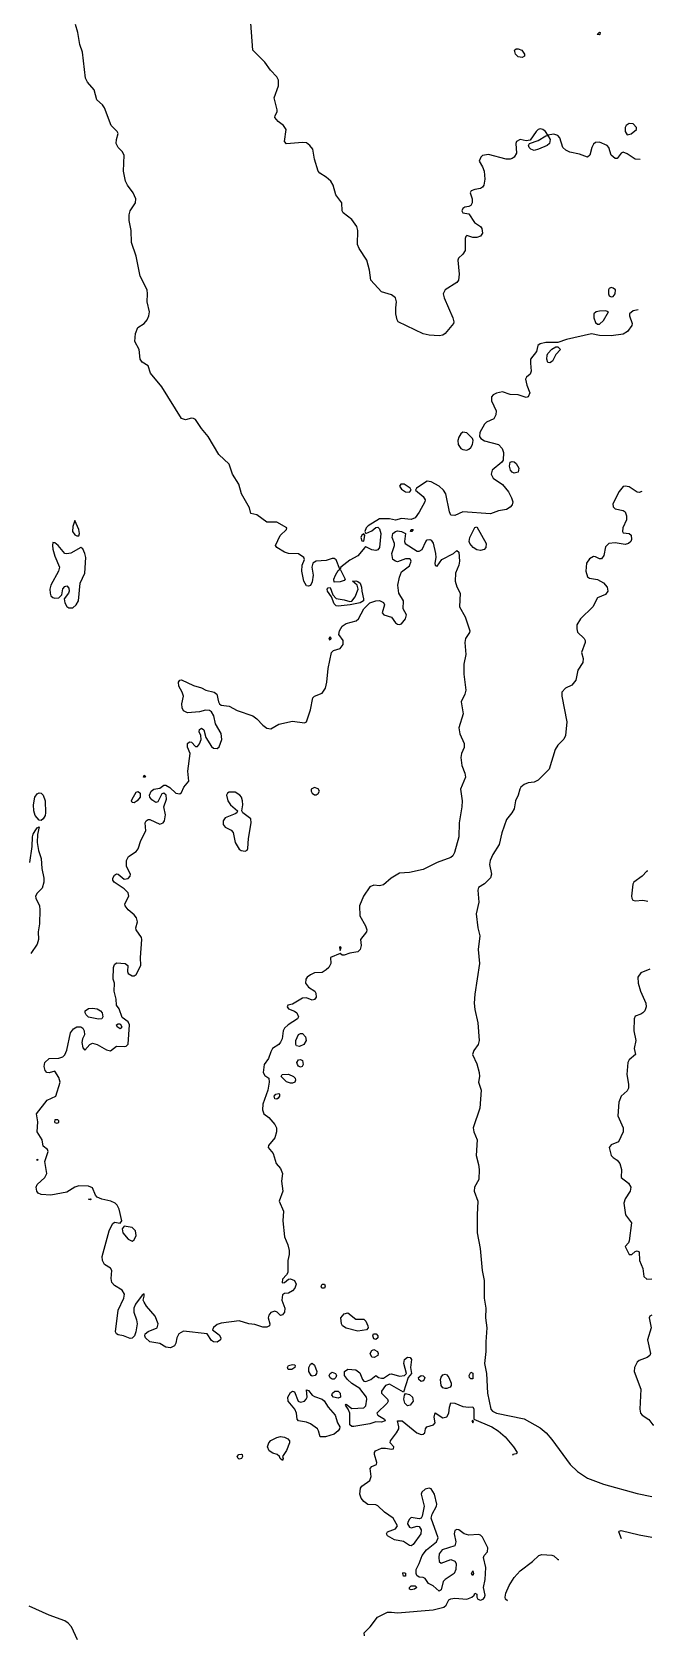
# Model space of a CAD drawing. Header units: inches. Extents: x 3308444 to 3309224, y 1376414 to 1377188.
# Drawn here: x 3309103.9 to 3309223.5, y 1376422.6 to 1376731.6 of the extents above; entities that cross this region are included whole.
import ezdxf

# ---------------------------------------------------------------- set-up
doc = ezdxf.new("R2010")
doc.units = ezdxf.units.IN
doc.header["$MEASUREMENT"] = 0

msp = doc.modelspace()

# ---------------------------------------------------------------- linework, layer by layer
for points, elevation in [([(3309220.84, 1376707.15), (3309219.89, 1376707.19), (3309218.36, 1376708.26), (3309217.6, 1376708.57), (3309217.22, 1376708.36), (3309216.46, 1376707.33), (3309216.08, 1376707.32), (3309215.29, 1376707.96), (3309214.82, 1376709.48), (3309214.52, 1376709.86), (3309213.03, 1376710.5), (3309212.27, 1376710.4), (3309211.89, 1376710.07), (3309211.58, 1376709.48), (3309211.2, 1376707.96), (3309210.75, 1376707.62), (3309209.23, 1376708.16), (3309207.32, 1376708.55), (3309206.56, 1376708.94), (3309206.03, 1376709.48), (3309205.42, 1376711.29), (3309205.04, 1376711.78), (3309204.28, 1376712), (3309203.13, 1376711.83), (3309202.67, 1376712.52), (3309202.13, 1376712.91), (3309201.61, 1376713.02), (3309201.23, 1376712.91), (3309200.85, 1376712.55), (3309199.71, 1376710.85), (3309198.95, 1376710.75), (3309197.8, 1376710.97), (3309197.11, 1376710.62), (3309196.97, 1376710.24), (3309197.06, 1376708.34), (3309196.62, 1376707.57), (3309196.28, 1376707.33), (3309195.9, 1376707.19), (3309195.07, 1376707.19), (3309191.71, 1376708.08), (3309190.57, 1376707.9), (3309190.22, 1376707.57), (3309189.88, 1376706.81), (3309190.57, 1376705.76), (3309190.85, 1376704.91), (3309190.99, 1376703.39), (3309190.83, 1376702.24), (3309190.57, 1376701.81), (3309190.19, 1376701.58), (3309189.05, 1376701.39), (3309188.34, 1376701.1), (3309188.18, 1376700.72), (3309188.54, 1376699.58), (3309188.58, 1376698.82), (3309188.28, 1376698.33), (3309187.9, 1376698.11), (3309187.14, 1376698.01), (3309186.76, 1376697.75), (3309186.58, 1376697.29), (3309186.76, 1376696.91), (3309187.9, 1376696.69), (3309188.98, 1376695.01), (3309190.14, 1376694.25), (3309190.44, 1376693.87), (3309190.57, 1376692.98), (3309190.19, 1376692.42), (3309189.43, 1376692.14), (3309188.67, 1376692.16), (3309187.52, 1376692.52), (3309187.35, 1376692.34), (3309187.21, 1376691.96), (3309187.23, 1376689.68), (3309186.78, 1376688.92), (3309185.91, 1376688.16), (3309185.78, 1376687.78), (3309186.06, 1376685.11), (3309185.95, 1376683.97), (3309185.62, 1376683.52), (3309183.36, 1376682.06), (3309182.98, 1376681.3), (3309183.18, 1376680.54), (3309184.87, 1376676.73), (3309185.01, 1376675.97), (3309184.94, 1376675.59), (3309183.34, 1376673.69), (3309182.95, 1376673.4), (3309182.19, 1376673.23), (3309180.29, 1376673.38), (3309179.15, 1376673.63), (3309174.36, 1376675.97), (3309174.11, 1376676.35), (3309173.88, 1376677.5), (3309173.85, 1376678.64), (3309174.01, 1376679.78), (3309173.82, 1376680.52), (3309173.05, 1376681.16), (3309171.15, 1376681.73), (3309169.05, 1376683.97), (3309168.83, 1376685.87), (3309168.31, 1376687.78), (3309166.83, 1376690.06), (3309166.49, 1376690.82), (3309166.59, 1376693.49), (3309166.41, 1376694.25), (3309165.44, 1376695.6), (3309163.75, 1376696.91), (3309163.55, 1376697.29), (3309163.52, 1376698.82), (3309162.32, 1376700.34), (3309161.8, 1376702.24), (3309161.38, 1376703.01), (3309160.51, 1376703.77), (3309159.25, 1376704.53), (3309158.93, 1376704.91), (3309158.26, 1376707.19), (3309157.93, 1376709.1), (3309157.33, 1376709.86), (3309156.68, 1376710.32), (3309155.92, 1376710.42), (3309152.87, 1376710.17), (3309152.49, 1376710.59), (3309152.77, 1376712.91), (3309152.25, 1376713.67), (3309151.25, 1376714.43), (3309150.62, 1376715.19), (3309150.67, 1376715.57), (3309151.09, 1376716.33), (3309151.08, 1376716.71), (3309150.48, 1376719), (3309151.34, 1376721.28), (3309151.31, 1376722.42), (3309150.97, 1376723.04), (3309149.75, 1376724.33), (3309148.69, 1376725.87), (3309146.37, 1376728.14), (3309146.02, 1376733.38)], 4483), ([(3309220.46, 1376678.26), (3309219.51, 1376678.07), (3309218.82, 1376677.5), (3309218.79, 1376677.11), (3309219.31, 1376675.59), (3309219.26, 1376675.21), (3309218.43, 1376674.07), (3309217.6, 1376673.59), (3309215.32, 1376673.23), (3309213.03, 1376673.31), (3309211.51, 1376673.63), (3309206.7, 1376672.55), (3309205.04, 1376671.96), (3309202.75, 1376671.98), (3309201.61, 1376671.74), (3309201.19, 1376671.4), (3309200.91, 1376670.26), (3309199.8, 1376668.74), (3309199.75, 1376667.98), (3309199.94, 1376666.45), (3309199.71, 1376665.89), (3309198.98, 1376665.31), (3309198.83, 1376664.93), (3309199.07, 1376663.79), (3309199.66, 1376662.26), (3309199.33, 1376661.53), (3309198.95, 1376661.42), (3309197.42, 1376661.9), (3309195.9, 1376661.99), (3309194.38, 1376662.47), (3309193.23, 1376662.23), (3309192.62, 1376661.88), (3309192.3, 1376661.5), (3309192.27, 1376660.74), (3309193.19, 1376658.84), (3309193.14, 1376658.08), (3309192.7, 1376657.31), (3309191.33, 1376656.62), (3309190.95, 1376656.24), (3309190.04, 1376654.65), (3309190, 1376653.89), (3309190.26, 1376653.51), (3309190.95, 1376653.06), (3309193.62, 1376652.36), (3309194.36, 1376651.6), (3309194.59, 1376650.84), (3309194.53, 1376649.32), (3309194.27, 1376648.94), (3309192.44, 1376647.42), (3309192.2, 1376646.65), (3309192.6, 1376645.89), (3309194.38, 1376644.69), (3309195.58, 1376643.23), (3309196.15, 1376642.08), (3309196.36, 1376641.32), (3309196.28, 1376640.79), (3309195.9, 1376640.28), (3309195.14, 1376639.86), (3309193.62, 1376639.6), (3309192.09, 1376639.06), (3309186.76, 1376639.43), (3309185.24, 1376638.72), (3309184.48, 1376638.75), (3309184.18, 1376639.42), (3309183.47, 1376642.85), (3309183.07, 1376643.61), (3309182.19, 1376644.32), (3309180.67, 1376645.18), (3309179.91, 1376645.28), (3309177.83, 1376643.99), (3309177.68, 1376643.61), (3309179.15, 1376642.39), (3309179.52, 1376641.7), (3309179.44, 1376641.32), (3309178.39, 1376639.34), (3309177.62, 1376638.23), (3309176.86, 1376637.91), (3309174.96, 1376638.13), (3309173.82, 1376637.81), (3309172.67, 1376638.05), (3309170.77, 1376638.07), (3309168.57, 1376636.75), (3309168.18, 1376636.37), (3309167.95, 1376635.61), (3309168.1, 1376635.23), (3309169.25, 1376635.79), (3309170.01, 1376636.4), (3309170.39, 1376636.48), (3309170.77, 1376636.15), (3309170.99, 1376635.23), (3309170.77, 1376632.55), (3309170.39, 1376632.08), (3309170.01, 1376631.96), (3309169.25, 1376632.1), (3309168.1, 1376632.67), (3309167.89, 1376632.57), (3309166.58, 1376630.98), (3309165.06, 1376630.14), (3309163.29, 1376628.76), (3309163.18, 1376628.38), (3309164.16, 1376626.47), (3309163.92, 1376626.23), (3309163.15, 1376625.96), (3309162.01, 1376625.9), (3309161.97, 1376626.47), (3309162.28, 1376627.23), (3309162.77, 1376628.11), (3309163.12, 1376628.38), (3309162.39, 1376630.19), (3309162.01, 1376630.46), (3309161.63, 1376630.43), (3309160.49, 1376630.07), (3309158.59, 1376629.94), (3309157.94, 1376629.52), (3309157.75, 1376628.76), (3309158, 1376627.23), (3309157.82, 1376625.98), (3309157.44, 1376625.27), (3309157.06, 1376625.12), (3309156.68, 1376625.21), (3309156.19, 1376626.09), (3309155.83, 1376628), (3309155.88, 1376629.14), (3309156.33, 1376630.28), (3309156.2, 1376630.66), (3309155.16, 1376631.31), (3309153.26, 1376631.38), (3309152.49, 1376631.64), (3309150.97, 1376632.57), (3309150.76, 1376632.95), (3309151.62, 1376634.85), (3309152.87, 1376635.99), (3309152.9, 1376636.37), (3309150.97, 1376637.44), (3309149.07, 1376637.44), (3309147.16, 1376638.85), (3309146.02, 1376639.11), (3309145.77, 1376640.18), (3309144.18, 1376642.85), (3309143.67, 1376644.75), (3309142.44, 1376646.65), (3309141.81, 1376648.56), (3309139.84, 1376650.46), (3309137.79, 1376653.89), (3309136.49, 1376655.41), (3309135.36, 1376657.14), (3309134.98, 1376657.38), (3309134.6, 1376657.39), (3309133.46, 1376657.07), (3309132.69, 1376657.36), (3309128.89, 1376663.45), (3309126.68, 1376666.07), (3309126.22, 1376667.46), (3309125.08, 1376668.19), (3309124.72, 1376668.74), (3309124.51, 1376670.64), (3309123.7, 1376672.16), (3309123.82, 1376673.69), (3309124.24, 1376674.83), (3309125.46, 1376675.63), (3309126.04, 1376676.35), (3309126.4, 1376677.11), (3309126.52, 1376677.88), (3309126.03, 1376679.78), (3309126.14, 1376681.3), (3309126.04, 1376682.06), (3309124.73, 1376684.73), (3309123.93, 1376688.54), (3309123.02, 1376691.2), (3309122.99, 1376693.49), (3309122.62, 1376695.39), (3309122.6, 1376696.53), (3309122.79, 1376697.29), (3309123.8, 1376698.82), (3309123.9, 1376699.58), (3309123.37, 1376700.72), (3309122.25, 1376702.24), (3309121.88, 1376703.01), (3309121.52, 1376704.91), (3309121.64, 1376707.96), (3309121.27, 1376708.68), (3309120.48, 1376709.48), (3309120.1, 1376710.24), (3309120.13, 1376710.97), (3309120.48, 1376712.14), (3309120.29, 1376712.52), (3309119.14, 1376713.67), (3309117.83, 1376717.09), (3309117.46, 1376717.66), (3309116.39, 1376718.62), (3309115.85, 1376720.52), (3309114.59, 1376722.04), (3309114.23, 1376722.81), (3309113.6, 1376727.76), (3309113.1, 1376729.28), (3309112.71, 1376731.56), (3309112.28, 1376733.09)], 4482), ([(3309213.11, 1376731.18), (3309213.03, 1376731.09), (3309212.63, 1376731.18), (3309213.03, 1376731.6), (3309213.16, 1376731.56), (3309213.11, 1376731.18)], 4484), ([(3309198.6, 1376726.99), (3309198.18, 1376726.76), (3309197.42, 1376726.86), (3309196.88, 1376727.37), (3309196.72, 1376728.14), (3309197.04, 1376728.4), (3309197.42, 1376728.41), (3309198.14, 1376728.14), (3309198.65, 1376727.37), (3309198.6, 1376726.99)], 4484), ([(3309201.33, 1376709.1), (3309200.47, 1376708.87), (3309199.83, 1376709.1), (3309199.52, 1376709.48), (3309199.42, 1376709.86), (3309199.61, 1376710.24), (3309201.23, 1376710.82), (3309202.75, 1376711.7), (3309203.13, 1376711.74), (3309203.55, 1376711), (3309203.46, 1376710.24), (3309202.97, 1376709.86), (3309201.33, 1376709.1)], 4483), ([(3309219.13, 1376712.09), (3309220.15, 1376712.91), (3309220.16, 1376713.29), (3309219.51, 1376713.97), (3309218.75, 1376714.08), (3309218.19, 1376713.67), (3309218, 1376713.29), (3309217.98, 1376712.52), (3309218.36, 1376711.87), (3309219.13, 1376712.09)], 4483), ([(3309215.7, 1376680.82), (3309216.07, 1376681.3), (3309216.13, 1376682.06), (3309215.7, 1376682.42), (3309215.32, 1376682.52), (3309214.94, 1376682.35), (3309214.79, 1376682.06), (3309214.76, 1376681.3), (3309214.94, 1376680.91), (3309215.32, 1376680.72), (3309215.7, 1376680.82)], 4482), ([(3309213.03, 1376675.5), (3309213.8, 1376676.18), (3309214.81, 1376677.88), (3309214.18, 1376678.08), (3309213.03, 1376678.01), (3309212.39, 1376677.88), (3309211.99, 1376677.5), (3309211.93, 1376676.73), (3309212.27, 1376675.82), (3309212.65, 1376675.47), (3309213.03, 1376675.5)], 4482), ([(3309203.98, 1376668.36), (3309203.52, 1376668.08), (3309203.13, 1376668.14), (3309202.89, 1376668.74), (3309202.97, 1376669.5), (3309203.13, 1376669.88), (3309203.9, 1376670.66), (3309204.66, 1376671.16), (3309205.04, 1376671.13), (3309205.58, 1376670.64), (3309204.66, 1376669.66), (3309203.98, 1376668.36)], 4482), ([(3309187.9, 1376651.44), (3309188.28, 1376651.77), (3309188.61, 1376652.36), (3309188.73, 1376653.13), (3309188.61, 1376653.51), (3309187.52, 1376654.59), (3309186.76, 1376654.7), (3309186.38, 1376654.41), (3309186, 1376653.78), (3309185.82, 1376653.13), (3309185.88, 1376652.36), (3309186.38, 1376651.62), (3309186.76, 1376651.37), (3309187.52, 1376651.29), (3309187.9, 1376651.44)], 4482), ([(3309197.41, 1376647.03), (3309196.66, 1376646.85), (3309196.25, 1376647.03), (3309195.95, 1376647.42), (3309195.73, 1376648.18), (3309195.9, 1376648.94), (3309196.28, 1376649.09), (3309196.66, 1376649.01), (3309197.04, 1376648.7), (3309197.54, 1376647.8), (3309197.41, 1376647.03)], 4482), ([(3309176.48, 1376643.21), (3309176.86, 1376643.61), (3309176.62, 1376643.99), (3309175.47, 1376644.75), (3309174.82, 1376644.75), (3309174.57, 1376644.37), (3309174.96, 1376643.79), (3309175.72, 1376643.27), (3309176.48, 1376643.21)], 4482), ([(3309221.22, 1376643.35), (3309220.65, 1376643.13), (3309220.27, 1376643.18), (3309218.75, 1376644.2), (3309217.98, 1376644.38), (3309217.6, 1376644.26), (3309216.84, 1376643.35), (3309215.64, 1376640.94), (3309215.7, 1376640.39), (3309216.08, 1376640.02), (3309217.6, 1376639.7), (3309217.98, 1376639.39), (3309218.24, 1376638.66), (3309218.25, 1376637.9), (3309217.51, 1376636.37), (3309217.47, 1376635.61), (3309217.6, 1376635.41), (3309218.75, 1376635.24), (3309219.13, 1376634.9), (3309219.23, 1376634.09), (3309219.06, 1376633.71), (3309218.64, 1376633.33), (3309217.98, 1376633.16), (3309216.08, 1376633.47), (3309214.83, 1376633.33), (3309214.18, 1376632.7), (3309213.89, 1376631.04), (3309213.42, 1376630.41), (3309213.03, 1376630.4), (3309212.27, 1376630.79), (3309211.89, 1376630.81), (3309211.13, 1376630.35), (3309210.58, 1376629.52), (3309210.45, 1376628), (3309210.75, 1376626.95), (3309211.13, 1376626.66), (3309212.65, 1376626.43), (3309213.8, 1376625.74), (3309214.53, 1376624.95), (3309214.66, 1376624.19), (3309214.18, 1376623.54), (3309212.65, 1376622.86), (3309211.78, 1376621.14), (3309209.42, 1376618.86), (3309208.71, 1376617.72), (3309208.66, 1376616.95), (3309208.85, 1376616.29), (3309210.1, 1376615.05), (3309210.31, 1376614.67), (3309210.31, 1376614.29), (3309209.6, 1376612.39), (3309209.91, 1376611.24), (3309209.86, 1376610.48), (3309208.89, 1376608.96), (3309208.52, 1376607.05), (3309207.7, 1376606.07), (3309206.49, 1376605.53), (3309205.83, 1376604.77), (3309205.79, 1376604.01), (3309206.79, 1376599.06), (3309206.48, 1376596.39), (3309206.18, 1376595.71), (3309205.04, 1376594.58), (3309204.52, 1376593.73), (3309203.39, 1376589.92), (3309201.23, 1376587.86), (3309200.47, 1376587.47), (3309199.33, 1376587.29), (3309198.57, 1376587), (3309197.94, 1376586.49), (3309197.72, 1376586.11), (3309197.43, 1376584.97), (3309196.91, 1376583.83), (3309196.63, 1376582.31), (3309196.22, 1376581.54), (3309195.14, 1376580.26), (3309194.25, 1376577.74), (3309193.73, 1376575.45), (3309192.55, 1376573.55), (3309192.02, 1376572.41), (3309191.89, 1376571.64), (3309192.25, 1376569.74), (3309192.09, 1376569.09), (3309190.95, 1376567.93), (3309189.81, 1376567.21), (3309189.62, 1376566.69), (3309189.82, 1376564.41), (3309189.31, 1376562.13), (3309189.62, 1376559.46), (3309190.01, 1376557.94), (3309189.74, 1376555.27), (3309189.97, 1376552.61), (3309189.05, 1376546.72), (3309188.92, 1376544.99), (3309189.05, 1376543.76), (3309189.64, 1376541.18), (3309189.91, 1376537.76), (3309189.73, 1376537), (3309188.87, 1376535.85), (3309188.63, 1376535.09), (3309189.43, 1376533.28), (3309189.91, 1376531.66), (3309189.97, 1376530.9), (3309189.77, 1376529.76), (3309190.3, 1376528.24), (3309190.03, 1376524.81), (3309188.77, 1376521), (3309188.89, 1376520.24), (3309189.51, 1376518.72), (3309189.31, 1376515.67), (3309189.81, 1376513.97), (3309189.9, 1376513.01), (3309189.84, 1376511.1), (3309189.03, 1376509.58), (3309188.97, 1376508.82), (3309189.65, 1376506.92), (3309189.5, 1376504.25), (3309189.53, 1376500.82), (3309190.09, 1376497.78), (3309190.51, 1376493.59), (3309190.9, 1376491.68), (3309190.89, 1376488.26), (3309191.2, 1376486.35), (3309191.14, 1376484.45), (3309191.4, 1376482.55), (3309191.16, 1376479.88), (3309191.21, 1376477.98), (3309190.92, 1376475.69), (3309191.34, 1376473.79), (3309191.51, 1376469.98), (3309192.16, 1376466.94), (3309192.47, 1376466.54), (3309193.23, 1376466.16), (3309198.57, 1376465.07), (3309201.61, 1376463.35), (3309202.77, 1376462.37), (3309203.9, 1376461.12), (3309207.41, 1376456.27), (3309208.85, 1376454.95), (3309210.75, 1376453.68), (3309213.8, 1376452.51), (3309220.27, 1376450.71), (3309223.12, 1376450.14)], 4481), ([(3309112.89, 1376634.81), (3309113.04, 1376635.23), (3309112.94, 1376635.99), (3309112.13, 1376637.74), (3309111.75, 1376636.6), (3309111.7, 1376635.61), (3309112.13, 1376635), (3309112.51, 1376634.8), (3309112.89, 1376634.81)], 4481), ([(3309130.52, 1376478.74), (3309129.65, 1376478.84), (3309128.51, 1376479.53), (3309126.6, 1376479.86), (3309125.71, 1376480.64), (3309125.58, 1376481.02), (3309125.66, 1376481.4), (3309126.22, 1376481.87), (3309128, 1376482.55), (3309128.15, 1376483.31), (3309127.58, 1376484.83), (3309125.92, 1376486.73), (3309125.47, 1376487.5), (3309125.31, 1376487.88), (3309125.5, 1376488.64), (3309125.46, 1376489.07), (3309125.08, 1376488.85), (3309123.8, 1376487.12), (3309123.49, 1376486.35), (3309123.48, 1376485.59), (3309124.03, 1376484.07), (3309124.11, 1376483.31), (3309123.88, 1376481.79), (3309123.59, 1376481.02), (3309123.18, 1376480.58), (3309122.79, 1376480.48), (3309121.53, 1376481.02), (3309120.51, 1376481.24), (3309120.13, 1376481.42), (3309119.96, 1376481.79), (3309120.45, 1376485.97), (3309121.57, 1376488.26), (3309121.69, 1376489.02), (3309121.27, 1376489.78), (3309119.75, 1376490.69), (3309119.24, 1376491.3), (3309119.12, 1376492.07), (3309119.27, 1376493.59), (3309118.99, 1376494.01), (3309117.84, 1376494.75), (3309117.48, 1376495.49), (3309117.38, 1376496.25), (3309118.74, 1376501.2), (3309119.37, 1376502.54), (3309119.75, 1376502.87), (3309120.89, 1376502.69), (3309121.18, 1376503.11), (3309120.66, 1376505.39), (3309120.3, 1376506.15), (3309119.9, 1376506.53), (3309119.09, 1376506.92), (3309117.37, 1376507.3), (3309116.42, 1376507.68), (3309116.11, 1376508.06), (3309115.56, 1376509.45), (3309114.8, 1376509.8), (3309112.89, 1376509.87), (3309112.13, 1376509.58), (3309110.61, 1376508.62), (3309107.56, 1376508.08), (3309105.66, 1376508.19), (3309105.11, 1376508.44), (3309104.81, 1376508.82), (3309104.73, 1376509.58), (3309104.9, 1376510.08), (3309106.4, 1376511.48), (3309106.78, 1376512.25), (3309106.35, 1376514.53), (3309107.04, 1376516.43), (3309106.89, 1376516.81), (3309106.04, 1376517.47), (3309105.86, 1376518.72), (3309104.88, 1376520.24), (3309105.03, 1376522.15), (3309104.77, 1376523.67), (3309106.8, 1376526.33), (3309108.47, 1376527.1), (3309109.3, 1376529.76), (3309109.09, 1376530.67), (3309108.33, 1376531.89), (3309107.18, 1376531.6), (3309106.78, 1376531.66), (3309106.42, 1376532.02), (3309106.28, 1376532.81), (3309106.4, 1376533.57), (3309107.18, 1376534.33), (3309109.09, 1376534.39), (3309109.85, 1376534.68), (3309110.23, 1376535.02), (3309110.61, 1376535.95), (3309111.33, 1376539.28), (3309111.88, 1376540.04), (3309112.51, 1376540.42), (3309113.32, 1376540.42), (3309113.66, 1376540.15), (3309113.91, 1376539.66), (3309113.99, 1376538.9), (3309113.61, 1376538.14), (3309113.47, 1376537.38), (3309113.66, 1376536.39), (3309114.04, 1376535.92), (3309115.02, 1376537), (3309115.56, 1376537.26), (3309116.46, 1376537), (3309118.23, 1376535.99), (3309118.99, 1376535.81), (3309120.13, 1376536.68), (3309121.65, 1376536.65), (3309122.03, 1376536.73), (3309122.41, 1376537.06), (3309122.67, 1376540.8), (3309122.41, 1376541.36), (3309121.27, 1376542.23), (3309120.7, 1376543.85), (3309120.13, 1376544.56), (3309120.07, 1376545.75), (3309119.7, 1376547.28), (3309119.78, 1376548.8), (3309119.53, 1376549.56), (3309119.59, 1376551.84), (3309119.75, 1376552.43), (3309120.13, 1376552.72), (3309121.8, 1376552.61), (3309122.34, 1376552.23), (3309122.26, 1376551.08), (3309122.41, 1376550.64), (3309123.18, 1376550.23), (3309123.56, 1376550.25), (3309123.94, 1376550.5), (3309124.87, 1376552.23), (3309124.77, 1376553.75), (3309125.05, 1376557.18), (3309124.96, 1376557.56), (3309123.93, 1376559.08), (3309123.89, 1376559.46), (3309124.2, 1376560.6), (3309124.01, 1376561.36), (3309123.56, 1376561.93), (3309122.38, 1376562.89), (3309121.8, 1376563.65), (3309121.79, 1376564.03), (3309122.52, 1376565.55), (3309122.41, 1376566.19), (3309121.65, 1376566.95), (3309119.69, 1376568.22), (3309119.46, 1376568.6), (3309119.45, 1376568.98), (3309119.75, 1376569.58), (3309120.13, 1376569.82), (3309120.51, 1376569.76), (3309121.65, 1376568.83), (3309122.41, 1376568.95), (3309122.79, 1376569.36), (3309122.83, 1376569.74), (3309122.07, 1376571.26), (3309122.1, 1376572.41), (3309122.49, 1376573.17), (3309123.94, 1376574.15), (3309124.32, 1376574.64), (3309124.81, 1376576.21), (3309125.79, 1376578.12), (3309125.68, 1376579.64), (3309125.84, 1376580.04), (3309126.22, 1376580.26), (3309126.6, 1376580.25), (3309128.51, 1376579.39), (3309129.12, 1376579.64), (3309129.41, 1376580.02), (3309129.61, 1376581.16), (3309129.29, 1376582.69), (3309129.77, 1376584.21), (3309129.68, 1376584.97), (3309129.27, 1376585.32), (3309128.89, 1376585.21), (3309128.13, 1376583.67), (3309127.74, 1376583.54), (3309126.98, 1376584.03), (3309126.6, 1376584.59), (3309126.5, 1376584.97), (3309126.8, 1376585.73), (3309127.36, 1376586.11), (3309128.51, 1376586.3), (3309129.27, 1376586.87), (3309129.65, 1376586.87), (3309130.41, 1376586.41), (3309131.55, 1376585.31), (3309132.31, 1376585.21), (3309132.69, 1376585.48), (3309133.12, 1376586.49), (3309134.06, 1376587.64), (3309133.91, 1376589.54), (3309134.31, 1376592.97), (3309133.84, 1376594.19), (3309133.84, 1376594.9), (3309134.22, 1376595.23), (3309134.6, 1376595.12), (3309135.36, 1376594.31), (3309135.74, 1376594.33), (3309136.12, 1376594.79), (3309136.47, 1376595.63), (3309136.38, 1376596.39), (3309136.09, 1376597.15), (3309136.12, 1376597.58), (3309136.5, 1376597.86), (3309136.95, 1376597.54), (3309137.36, 1376596.01), (3309138.41, 1376594.33), (3309138.79, 1376593.97), (3309139.55, 1376593.93), (3309139.93, 1376594.27), (3309140.42, 1376595.63), (3309140.31, 1376596.79), (3309139.23, 1376598.68), (3309138.86, 1376600.2), (3309138.41, 1376600.99), (3309138.02, 1376601.23), (3309137.26, 1376601.28), (3309136.12, 1376600.99), (3309133.84, 1376600.79), (3309133.07, 1376601.19), (3309132.79, 1376601.72), (3309132.71, 1376602.49), (3309133.07, 1376604.01), (3309132.81, 1376604.77), (3309132.14, 1376605.91), (3309132.1, 1376606.67), (3309132.31, 1376607.04), (3309132.69, 1376607.1), (3309134.98, 1376606.03), (3309136.5, 1376605.58), (3309137.36, 1376605.15), (3309138.97, 1376604.77), (3309139.43, 1376604.39), (3309139.79, 1376602.87), (3309139.97, 1376602.49), (3309140.31, 1376602.23), (3309141.83, 1376602.08), (3309143.36, 1376601.23), (3309146.4, 1376600.18), (3309147.16, 1376599.64), (3309148.31, 1376598.38), (3309149.07, 1376597.82), (3309149.83, 1376597.72), (3309151.35, 1376598.59), (3309154.02, 1376599.19), (3309156.3, 1376598.84), (3309156.68, 1376599.03), (3309157.44, 1376601.34), (3309157.91, 1376603.63), (3309158.27, 1376604.01), (3309159.73, 1376604.56), (3309160.36, 1376605.53), (3309160.63, 1376606.67), (3309160.87, 1376609.28), (3309161.5, 1376612.39), (3309161.87, 1376612.77), (3309163.15, 1376613.15), (3309163.77, 1376613.91), (3309163.76, 1376614.67), (3309162.92, 1376615.81), (3309163.07, 1376616.57), (3309163.54, 1376617.41), (3309164.3, 1376617.94), (3309166.28, 1376618.48), (3309166.68, 1376618.86), (3309167.72, 1376620.78), (3309168.91, 1376621.9), (3309170.01, 1376622.33), (3309170.77, 1376622.36), (3309171.53, 1376621.98), (3309171.73, 1376621.52), (3309171.28, 1376620), (3309171.58, 1376619.62), (3309173.05, 1376619.17), (3309173.8, 1376618.1), (3309174.2, 1376617.83), (3309174.58, 1376617.75), (3309174.96, 1376617.88), (3309175.77, 1376618.86), (3309175.96, 1376619.62), (3309175.32, 1376620.76), (3309175.35, 1376622.29), (3309174.48, 1376623.81), (3309174.28, 1376625.33), (3309174.58, 1376626.85), (3309174.96, 1376627.9), (3309176.48, 1376629.03), (3309176.86, 1376629.9), (3309176.72, 1376630.28), (3309176.48, 1376630.41), (3309175.72, 1376630.39), (3309174.2, 1376629.83), (3309173.8, 1376629.9), (3309173.31, 1376630.28), (3309173.11, 1376631.42), (3309173.62, 1376632.95), (3309173.6, 1376633.33), (3309173.15, 1376634.47), (3309173.3, 1376635.23), (3309173.82, 1376635.64), (3309174.2, 1376635.75), (3309174.96, 1376635.61), (3309175.72, 1376635.23), (3309175.55, 1376633.71), (3309175.68, 1376633.33), (3309178, 1376631.87), (3309178.39, 1376631.85), (3309178.96, 1376632.18), (3309179.63, 1376633.71), (3309179.91, 1376634.04), (3309180.4, 1376634.09), (3309180.67, 1376634), (3309181.05, 1376633.39), (3309181.51, 1376631.42), (3309181.55, 1376630.66), (3309181.35, 1376629.52), (3309181.43, 1376629.07), (3309181.81, 1376628.94), (3309182.75, 1376630.28), (3309184.96, 1376631.42), (3309185.62, 1376631.97), (3309186, 1376631.68), (3309186.14, 1376629.9), (3309185.99, 1376629.14), (3309185.37, 1376627.62), (3309185.32, 1376626.09), (3309185.62, 1376625.01), (3309186.24, 1376623.81), (3309186.15, 1376621.14), (3309187.22, 1376619.24), (3309188.11, 1376616.57), (3309188.07, 1376616.19), (3309187.31, 1376615.05), (3309187.15, 1376614.29), (3309187.37, 1376612), (3309186.97, 1376610.1), (3309186.95, 1376608.2), (3309187.32, 1376605.15), (3309187.16, 1376604.39), (3309186.43, 1376602.87), (3309186.8, 1376600.58), (3309185.99, 1376597.92), (3309186.17, 1376596.77), (3309187.02, 1376594.87), (3309187, 1376594.11), (3309186.48, 1376592.97), (3309186.36, 1376592.21), (3309186.59, 1376590.68), (3309187.18, 1376589.16), (3309187.3, 1376588.4), (3309186.33, 1376586.11), (3309186.63, 1376583.83), (3309186.6, 1376582.69), (3309186.05, 1376579.64), (3309186, 1376576.93), (3309185.16, 1376573.93), (3309184.86, 1376573.28), (3309184.48, 1376572.96), (3309181.81, 1376572.01), (3309179.15, 1376570.64), (3309176.48, 1376570.07), (3309174.58, 1376569.96), (3309172.99, 1376568.98), (3309171.53, 1376567.73), (3309170.77, 1376567.53), (3309169.63, 1376567.68), (3309168.87, 1376567.36), (3309167.68, 1376565.55), (3309166.92, 1376563.65), (3309166.97, 1376561.74), (3309168.07, 1376559.84), (3309168.3, 1376559.08), (3309168.23, 1376558.7), (3309167.11, 1376557.18), (3309167.24, 1376556.03), (3309167.03, 1376555.27), (3309166.58, 1376554.86), (3309166.2, 1376554.74), (3309165.06, 1376554.57), (3309163.92, 1376554.2), (3309163.54, 1376554.22), (3309163.15, 1376554.51), (3309161.31, 1376553.75), (3309161.4, 1376552.61), (3309160.98, 1376551.84), (3309160.49, 1376551.35), (3309159.73, 1376550.83), (3309158.21, 1376550.8), (3309157.44, 1376550.44), (3309156.83, 1376549.94), (3309156.56, 1376549.56), (3309156.51, 1376548.8), (3309157.06, 1376548.07), (3309158.3, 1376547.28), (3309158.52, 1376546.89), (3309158.53, 1376546.13), (3309158.21, 1376545.69), (3309157.82, 1376545.57), (3309156.68, 1376545.96), (3309155.92, 1376545.92), (3309154.02, 1376544.75), (3309153.12, 1376544.61), (3309152.99, 1376544.23), (3309153.26, 1376543.87), (3309154.4, 1376543.46), (3309154.82, 1376543.09), (3309155.15, 1376542.33), (3309154.98, 1376541.94), (3309153.19, 1376540.8), (3309152.49, 1376540.18), (3309152.22, 1376539.66), (3309152.03, 1376538.14), (3309151.73, 1376537.45), (3309151.35, 1376537.01), (3309150.17, 1376536.23), (3309149.83, 1376535.63), (3309149.42, 1376534.33), (3309148.55, 1376533.19), (3309148.34, 1376531.66), (3309148.69, 1376531.04), (3309149.43, 1376530.52), (3309149.5, 1376529.76), (3309149.28, 1376528.24), (3309148.31, 1376525.57), (3309148.24, 1376524.43), (3309148.48, 1376523.67), (3309149.45, 1376522.96), (3309150.59, 1376521.63), (3309150.93, 1376521), (3309150.96, 1376520.24), (3309150.64, 1376519.1), (3309149.41, 1376517.58), (3309149.35, 1376517.2), (3309150.3, 1376516.05), (3309150.86, 1376514.15), (3309151.73, 1376513.18), (3309152.07, 1376512.25), (3309151.91, 1376510.72), (3309152.13, 1376508.82), (3309151.43, 1376506.92), (3309152.25, 1376505.01), (3309152.16, 1376503.11), (3309152.46, 1376500.06), (3309153.11, 1376498.54), (3309153.37, 1376497.4), (3309153.37, 1376496.63), (3309153.1, 1376495.49), (3309153.08, 1376493.21), (3309152.87, 1376492.76), (3309152.11, 1376491.92), (3309152.04, 1376491.3), (3309152.11, 1376491.2), (3309152.49, 1376491.27), (3309153.26, 1376491.89), (3309153.64, 1376491.98), (3309154.4, 1376491.68), (3309154.72, 1376490.92), (3309154.45, 1376490.16), (3309154.02, 1376489.68), (3309153.26, 1376489.23), (3309152.49, 1376489.15), (3309152.11, 1376488.92), (3309151.97, 1376487.88), (3309152.52, 1376486.35), (3309152.49, 1376485.59), (3309152.11, 1376485.07), (3309151.73, 1376484.95), (3309151.07, 1376485.59), (3309150.59, 1376485.78), (3309149.83, 1376485.51), (3309149.45, 1376485), (3309149.36, 1376484.45), (3309149.68, 1376483.31), (3309149.56, 1376482.93), (3309149.07, 1376482.67), (3309148.31, 1376482.71), (3309146.78, 1376483.19), (3309145.64, 1376483.31), (3309143.74, 1376483.92), (3309140.31, 1376483.45), (3309139.55, 1376483.18), (3309138.79, 1376482.63), (3309138.63, 1376482.17), (3309139.93, 1376481.2), (3309140.2, 1376480.64), (3309140.16, 1376480.26), (3309139.55, 1376479.82), (3309138.79, 1376479.86), (3309138.41, 1376480.12), (3309137.6, 1376481.4), (3309133.07, 1376481.91), (3309132.14, 1376481.4), (3309131.75, 1376480.64), (3309131.55, 1376479.58), (3309131.3, 1376479.12), (3309130.52, 1376478.74)], 4482), ([(3309167.72, 1376633.8), (3309167.94, 1376634.85), (3309167.72, 1376635.17), (3309167.34, 1376634.93), (3309167.15, 1376634.47), (3309167.34, 1376633.87), (3309167.72, 1376633.8)], 4482), ([(3309176.96, 1376635.61), (3309176.67, 1376635.61), (3309176.82, 1376635.99), (3309177.24, 1376635.99), (3309176.96, 1376635.61)], 4482), ([(3309190.87, 1376632.18), (3309190.19, 1376631.97), (3309189.43, 1376632.14), (3309188.75, 1376632.57), (3309188.11, 1376633.33), (3309188, 1376633.71), (3309188.11, 1376634.47), (3309189.05, 1376636.41), (3309189.43, 1376636.56), (3309191.26, 1376633.33), (3309191.22, 1376632.57), (3309190.87, 1376632.18)], 4482), ([(3309111.75, 1376620.97), (3309112.41, 1376621.52), (3309112.85, 1376622.29), (3309113.19, 1376625.71), (3309114.05, 1376627.62), (3309114.24, 1376630.66), (3309114.09, 1376631.42), (3309113.66, 1376632.28), (3309113.28, 1376632.59), (3309111.37, 1376631.49), (3309110.61, 1376631.31), (3309110.23, 1376631.38), (3309108.97, 1376632.95), (3309108.33, 1376633.48), (3309107.94, 1376633.49), (3309107.82, 1376632.95), (3309107.94, 1376632.25), (3309108.33, 1376630.9), (3309109.21, 1376628.76), (3309109.01, 1376628), (3309107.53, 1376625.33), (3309107.35, 1376624.57), (3309107.38, 1376623.81), (3309107.56, 1376623.29), (3309107.94, 1376622.92), (3309108.33, 1376622.79), (3309109.09, 1376622.89), (3309109.63, 1376623.43), (3309109.85, 1376624.59), (3309110.23, 1376625.08), (3309110.61, 1376625.18), (3309110.99, 1376624.74), (3309111.08, 1376624.19), (3309110.95, 1376623.81), (3309110.12, 1376622.67), (3309110.2, 1376621.9), (3309110.61, 1376621.22), (3309110.99, 1376620.94), (3309111.75, 1376620.97)], 4481), ([(3309165.13, 1376621.52), (3309162.77, 1376621.25), (3309162.39, 1376621.36), (3309162.01, 1376621.74), (3309161.54, 1376623.05), (3309160.75, 1376624.19), (3309160.68, 1376624.57), (3309160.87, 1376624.82), (3309161.25, 1376624.9), (3309161.74, 1376623.43), (3309162.39, 1376622.78), (3309163.92, 1376622.53), (3309165.06, 1376622.16), (3309165.44, 1376622.24), (3309166.06, 1376623.05), (3309166.66, 1376624.57), (3309166.47, 1376625.33), (3309165.57, 1376626.09), (3309166.2, 1376626.16), (3309166.58, 1376626.03), (3309166.99, 1376625.71), (3309167.29, 1376624.95), (3309167.32, 1376624.19), (3309167.69, 1376622.67), (3309167.64, 1376622.29), (3309167.01, 1376621.9), (3309165.13, 1376621.52)], 4482), ([(3309161.36, 1376615.05), (3309161.25, 1376614.75), (3309161.06, 1376615.05), (3309161.25, 1376615.46), (3309161.36, 1376615.05)], 4482), ([(3309125.71, 1376588.4), (3309125.38, 1376588.4), (3309125.46, 1376588.78), (3309125.46, 1376588.78), (3309125.71, 1376588.4)], 4482), ([(3309106.04, 1376580.4), (3309105.66, 1376580.11), (3309105.28, 1376580.17), (3309104.52, 1376581.07), (3309104.23, 1376581.92), (3309104.22, 1376583.07), (3309104.47, 1376584.59), (3309104.9, 1376585.18), (3309105.28, 1376585.37), (3309105.66, 1376585.31), (3309106.04, 1376584.94), (3309106.46, 1376583.83), (3309106.51, 1376581.54), (3309106.42, 1376581.05), (3309106.04, 1376580.4)], 4482), ([(3309123.56, 1376583.45), (3309123.18, 1376583.56), (3309123.03, 1376583.83), (3309123.15, 1376584.21), (3309123.94, 1376585.54), (3309124.32, 1376585.65), (3309124.71, 1376585.35), (3309124.71, 1376584.59), (3309124.11, 1376583.83), (3309123.56, 1376583.45)], 4482), ([(3309144.88, 1376574.2), (3309145.26, 1376574.35), (3309145.41, 1376574.69), (3309145.56, 1376576.59), (3309146.07, 1376579.64), (3309146, 1376580.4), (3309144.43, 1376581.54), (3309144.24, 1376581.92), (3309144.43, 1376583.07), (3309144.38, 1376583.83), (3309144.18, 1376584.59), (3309143.91, 1376584.97), (3309142.97, 1376585.5), (3309141.83, 1376585.53), (3309141.49, 1376585.35), (3309141.34, 1376584.97), (3309141.57, 1376583.83), (3309142.11, 1376583.07), (3309143.43, 1376581.92), (3309143.33, 1376581.54), (3309142.97, 1376581.33), (3309141.07, 1376580.62), (3309140.65, 1376580.02), (3309140.69, 1376579.31), (3309141.07, 1376578.81), (3309142.21, 1376578.24), (3309142.59, 1376577.77), (3309142.96, 1376575.83), (3309143.74, 1376574.6), (3309144.12, 1376574.34), (3309144.88, 1376574.2)], 4482), ([(3309158.97, 1376585.28), (3309159.2, 1376585.73), (3309158.97, 1376586.19), (3309158.21, 1376586.41), (3309157.63, 1376586.11), (3309157.59, 1376585.73), (3309157.78, 1376585.35), (3309158.21, 1376585.04), (3309158.59, 1376585.04), (3309158.97, 1376585.28)], 4482), ([(3309103.52, 1376572.02), (3309103.95, 1376575.07), (3309104.01, 1376576.97), (3309104.14, 1376577.48), (3309104.52, 1376578.08), (3309104.9, 1376578.64), (3309105.28, 1376578.88), (3309104.96, 1376577.36), (3309104.88, 1376575.83), (3309105.14, 1376574.31), (3309105.67, 1376572.79), (3309105.78, 1376570.88), (3309106.19, 1376568.98), (3309106.21, 1376568.22), (3309105.84, 1376567.08), (3309104.9, 1376566.11), (3309104.61, 1376565.55), (3309104.63, 1376565.17), (3309105.32, 1376563.65), (3309105.43, 1376562.89), (3309105.34, 1376560.22), (3309105.11, 1376558.7), (3309105.14, 1376557.18), (3309104.9, 1376556.28), (3309103.7, 1376554.51)], 4482), ([(3309222.36, 1376570.33), (3309222.17, 1376570.33), (3309221.25, 1376569.36), (3309219.67, 1376568.22), (3309219.49, 1376567.84), (3309219.2, 1376565.55), (3309219.24, 1376565.17), (3309219.49, 1376564.79), (3309219.89, 1376564.61), (3309221.41, 1376564.77), (3309222.36, 1376564.58)], 4480), ([(3309163.15, 1376555.08), (3309163.39, 1376555.65), (3309163.15, 1376555.89), (3309163.05, 1376555.65), (3309163.15, 1376555.08)], 4482), ([(3309222.74, 1376551.53), (3309221.03, 1376550.77), (3309220.4, 1376549.94), (3309220.48, 1376548.8), (3309220.96, 1376547.28), (3309221.93, 1376544.99), (3309222.02, 1376544.23), (3309221.79, 1376543.49), (3309221.41, 1376543.09), (3309221.03, 1376542.83), (3309219.89, 1376542.48), (3309219.69, 1376541.94), (3309219.65, 1376539.66), (3309220.03, 1376537.76), (3309219.73, 1376536.23), (3309220, 1376535.09), (3309218.75, 1376534.08), (3309218.47, 1376533.57), (3309218.32, 1376531.28), (3309218.65, 1376529.38), (3309218.6, 1376528.62), (3309218.36, 1376528.12), (3309217.21, 1376527.1), (3309216.77, 1376525.95), (3309216.59, 1376523.29), (3309217.57, 1376521), (3309217.57, 1376520.24), (3309216.68, 1376518.34), (3309215.32, 1376517.76), (3309214.91, 1376517.2), (3309215.32, 1376515.67), (3309215.65, 1376515.29), (3309216.46, 1376514.77), (3309216.99, 1376514.15), (3309217.26, 1376513.01), (3309217.21, 1376511.48), (3309218.61, 1376510.34), (3309219.07, 1376509.58), (3309218.95, 1376508.82), (3309217.98, 1376507.38), (3309217.75, 1376506.53), (3309218.02, 1376504.25), (3309219.19, 1376502.73), (3309218.75, 1376499.3), (3309218.64, 1376498.92), (3309217.98, 1376498.16), (3309218.75, 1376496.67), (3309219.25, 1376496.63), (3309219.89, 1376497.25), (3309220.27, 1376497.34), (3309220.65, 1376497.16), (3309220.72, 1376495.49), (3309221.4, 1376493.97), (3309221.57, 1376492.45), (3309222.17, 1376491.88), (3309223.12, 1376491.96)], 4480), ([(3309117.31, 1376541.94), (3309116.7, 1376541.86), (3309114.8, 1376542.29), (3309114.33, 1376542.71), (3309114.13, 1376543.09), (3309114.15, 1376543.47), (3309114.8, 1376543.92), (3309115.56, 1376544), (3309116.42, 1376543.85), (3309117.06, 1376543.47), (3309117.38, 1376543.09), (3309117.5, 1376542.33), (3309117.31, 1376541.94)], 4482), ([(3309120.89, 1376540.04), (3309120.26, 1376540.42), (3309120.13, 1376540.8), (3309120.51, 1376541.02), (3309120.89, 1376540.97), (3309121.16, 1376540.42), (3309120.89, 1376540.04)], 4482), ([(3309155.35, 1376536.61), (3309154.78, 1376536.77), (3309154.63, 1376537), (3309154.66, 1376537.76), (3309155.16, 1376538.93), (3309155.54, 1376539.15), (3309155.92, 1376539.11), (3309156.52, 1376538.52), (3309156.62, 1376537.76), (3309156.2, 1376537), (3309155.35, 1376536.61)], 4482), ([(3309155.88, 1376532.81), (3309155.54, 1376532.67), (3309155.16, 1376532.88), (3309154.96, 1376533.19), (3309154.83, 1376533.57), (3309155.16, 1376534.1), (3309155.54, 1376534.15), (3309155.92, 1376533.95), (3309156.05, 1376533.19), (3309155.88, 1376532.81)], 4482), ([(3309154.44, 1376529.76), (3309154.02, 1376529.56), (3309153.64, 1376529.57), (3309152.87, 1376529.87), (3309151.81, 1376530.9), (3309151.99, 1376531.28), (3309153.26, 1376531.31), (3309154.23, 1376530.9), (3309154.52, 1376530.52), (3309154.59, 1376530.14), (3309154.44, 1376529.76)], 4482), ([(3309151.25, 1376526.71), (3309150.97, 1376526.52), (3309150.59, 1376526.59), (3309150.49, 1376527.1), (3309150.79, 1376527.48), (3309151.35, 1376527.62), (3309151.53, 1376527.48), (3309151.5, 1376527.1), (3309151.25, 1376526.71)], 4482), ([(3309109.09, 1376522.02), (3309109.09, 1376522.34), (3309108.9, 1376522.53), (3309108.33, 1376522.53), (3309108.22, 1376522.15), (3309108.33, 1376522.02), (3309108.71, 1376521.89), (3309109.09, 1376522.02)], 4482), ([(3309105.05, 1376514.91), (3309104.9, 1376514.72), (3309104.9, 1376514.99), (3309105.05, 1376514.91)], 4482), ([(3309115.31, 1376507.3), (3309115.18, 1376507.17), (3309114.8, 1376507.3), (3309115.18, 1376507.37), (3309115.31, 1376507.3)], 4482), ([(3309123.18, 1376499.2), (3309123.56, 1376499.49), (3309123.94, 1376500.3), (3309123.84, 1376501.2), (3309123.18, 1376501.86), (3309121.65, 1376502.09), (3309121.25, 1376501.58), (3309121.37, 1376500.82), (3309122.41, 1376499.62), (3309123.18, 1376499.2)], 4482), ([(3309160.14, 1376490.16), (3309159.65, 1376490.16), (3309159.49, 1376490.54), (3309159.73, 1376490.93), (3309160.14, 1376490.92), (3309160.3, 1376490.54), (3309160.14, 1376490.16)], 4482), ([(3309168.26, 1376482.17), (3309166.58, 1376481.94), (3309164.3, 1376482.49), (3309163.65, 1376482.93), (3309163.4, 1376483.31), (3309163.29, 1376484.45), (3309163.92, 1376485.25), (3309164.68, 1376485.45), (3309166.2, 1376484.22), (3309167.72, 1376484.2), (3309168.1, 1376483.86), (3309168.47, 1376482.93), (3309168.55, 1376482.55), (3309168.26, 1376482.17)], 4482), ([(3309223.12, 1376485), (3309222.74, 1376484.83), (3309222.58, 1376484.45), (3309223.01, 1376482.55), (3309222.29, 1376480.26), (3309222.88, 1376477.6), (3309222.71, 1376477.22), (3309222.24, 1376476.84), (3309220.65, 1376476.25), (3309220.27, 1376475.93), (3309219.77, 1376474.93), (3309219.7, 1376474.17), (3309220.99, 1376470.74), (3309220.78, 1376466.94), (3309220.94, 1376466.17), (3309221.27, 1376465.79), (3309222.55, 1376464.93), (3309223.31, 1376463.94), (3309223.51, 1376463.94)], 4480), ([(3309170.41, 1376480.64), (3309170.01, 1376480.3), (3309169.63, 1376480.47), (3309169.48, 1376481.02), (3309169.59, 1376481.4), (3309170.07, 1376481.4), (3309170.41, 1376481.02), (3309170.41, 1376480.64)], 4482), ([(3309167.72, 1376463.89), (3309165.82, 1376463.56), (3309165.44, 1376463.6), (3309165.01, 1376463.89), (3309165.03, 1376466.17), (3309164.73, 1376466.94), (3309164.2, 1376467.7), (3309164.3, 1376467.89), (3309165.44, 1376467.02), (3309167.72, 1376467.2), (3309168.1, 1376467.54), (3309168.31, 1376468.84), (3309168.23, 1376469.22), (3309166.96, 1376470.9), (3309165.44, 1376471.87), (3309164.56, 1376472.65), (3309164.02, 1376473.41), (3309163.98, 1376474.17), (3309164.68, 1376474.59), (3309166.2, 1376474.45), (3309166.96, 1376473.89), (3309167.46, 1376472.65), (3309167.72, 1376472.33), (3309168.1, 1376472.21), (3309169.09, 1376472.65), (3309170.01, 1376473.41), (3309170.53, 1376473.03), (3309171.15, 1376472.85), (3309171.53, 1376472.86), (3309172.67, 1376473.63), (3309173.05, 1376473.72), (3309174.58, 1376473.24), (3309175.53, 1376473.41), (3309175.95, 1376473.79), (3309175.41, 1376475.69), (3309175.52, 1376476.45), (3309176.1, 1376476.91), (3309176.66, 1376476.84), (3309176.92, 1376476.45), (3309176.73, 1376474.93), (3309176.89, 1376473.79), (3309176.23, 1376473.03), (3309175.34, 1376470.22), (3309172.67, 1376471.74), (3309171.91, 1376471.46), (3309171.11, 1376470.36), (3309171.14, 1376469.98), (3309172.31, 1376468.84), (3309172.42, 1376468.46), (3309172.2, 1376468.08), (3309170.25, 1376466.17), (3309170.39, 1376465.79), (3309171.68, 1376465.03), (3309171.8, 1376464.65), (3309171.15, 1376464.4), (3309170.01, 1376464.49), (3309168.87, 1376464.07), (3309167.72, 1376463.89)], 4482), ([(3309169.74, 1376476.84), (3309169.25, 1376476.94), (3309168.94, 1376477.6), (3309169.25, 1376478.23), (3309169.63, 1376478.38), (3309170.33, 1376477.98), (3309170.5, 1376477.6), (3309170.42, 1376477.22), (3309169.74, 1376476.84)], 4482), ([(3309153.85, 1376474.55), (3309153.17, 1376474.55), (3309153.04, 1376474.93), (3309153.26, 1376475.31), (3309154.02, 1376475.51), (3309154.4, 1376475.44), (3309154.54, 1376475.31), (3309154.45, 1376474.93), (3309153.85, 1376474.55)], 4482), ([(3309158.37, 1376473.41), (3309157.82, 1376473.27), (3309157.57, 1376473.41), (3309157.14, 1376474.17), (3309157.16, 1376474.93), (3309157.44, 1376475.6), (3309157.82, 1376475.74), (3309158.21, 1376475.39), (3309158.67, 1376474.17), (3309158.64, 1376473.79), (3309158.37, 1376473.41)], 4482), ([(3309162.34, 1376473.03), (3309162.01, 1376472.71), (3309161.63, 1376472.68), (3309161.25, 1376472.93), (3309161.06, 1376473.41), (3309161.24, 1376473.79), (3309161.63, 1376474.01), (3309162.3, 1376473.79), (3309162.44, 1376473.41), (3309162.34, 1376473.03)], 4482), ([(3309188.72, 1376473.03), (3309188.67, 1376472.77), (3309188.28, 1376472.75), (3309188.08, 1376473.03), (3309187.98, 1376473.41), (3309188.28, 1376474.04), (3309188.67, 1376473.82), (3309188.72, 1376473.03)], 4482), ([(3309160.38, 1376461.6), (3309159.35, 1376461.6), (3309159.03, 1376462.75), (3309158.79, 1376463.13), (3309157.44, 1376464.1), (3309156.68, 1376464.41), (3309155.14, 1376464.65), (3309154.93, 1376465.03), (3309154.79, 1376466.17), (3309154.45, 1376466.94), (3309153.16, 1376468.46), (3309153.09, 1376469.22), (3309153.64, 1376470.14), (3309154.02, 1376470.36), (3309154.4, 1376470.28), (3309155.1, 1376468.46), (3309155.54, 1376468.25), (3309156.3, 1376468.46), (3309156.66, 1376468.84), (3309156.81, 1376469.22), (3309156.68, 1376470.62), (3309157.06, 1376470.51), (3309157.82, 1376469.6), (3309158.21, 1376469.36), (3309159.73, 1376468.85), (3309160.11, 1376468.53), (3309160.89, 1376467.32), (3309162.22, 1376465.79), (3309162.69, 1376464.27), (3309163.11, 1376463.51), (3309163.05, 1376463.13), (3309162.77, 1376462.75), (3309162.01, 1376462.1), (3309160.38, 1376461.6)], 4482), ([(3309178.77, 1376472.27), (3309178.3, 1376472.65), (3309178.23, 1376473.03), (3309178.77, 1376473.38), (3309179.15, 1376473.34), (3309179.44, 1376473.03), (3309179.35, 1376472.65), (3309179.15, 1376472.38), (3309178.77, 1376472.27)], 4482), ([(3309184.32, 1376471.12), (3309183.72, 1376470.89), (3309183.34, 1376470.9), (3309182.95, 1376471.03), (3309182.6, 1376471.5), (3309182.48, 1376472.65), (3309182.57, 1376473.08), (3309182.95, 1376473.54), (3309183.34, 1376473.64), (3309183.72, 1376473.5), (3309184.07, 1376473.03), (3309184.5, 1376471.89), (3309184.53, 1376471.5), (3309184.32, 1376471.12)], 4482), ([(3309163.21, 1376469.22), (3309162.77, 1376469.04), (3309161.92, 1376469.22), (3309161.58, 1376469.6), (3309161.69, 1376469.98), (3309162.12, 1376470.36), (3309162.77, 1376470.39), (3309163.19, 1376469.98), (3309163.21, 1376469.22)], 4482), ([(3309167.84, 1376423.34), (3309167.82, 1376423.91), (3309168.96, 1376425.05), (3309170.36, 1376426.96), (3309172.29, 1376427.87), (3309173.05, 1376427.93), (3309174.2, 1376427.77), (3309181.05, 1376428.32), (3309183.11, 1376428.86), (3309183.58, 1376429.24), (3309184.1, 1376430.27), (3309184.48, 1376430.49), (3309185.24, 1376430.59), (3309187.52, 1376430.42), (3309188.49, 1376430.76), (3309188.94, 1376431.14), (3309189.05, 1376431.53), (3309189.43, 1376431.34), (3309189.47, 1376430.76), (3309189.67, 1376430.38), (3309190.19, 1376430.21), (3309190.67, 1376430.38), (3309190.95, 1376430.7), (3309191.04, 1376431.14), (3309190.73, 1376432.67), (3309191.07, 1376434.19), (3309191.16, 1376436.47), (3309190.76, 1376438.38), (3309190.88, 1376438.76), (3309191.49, 1376439.52), (3309191.59, 1376440.28), (3309190.57, 1376442.31), (3309190.19, 1376442.7), (3309189.81, 1376442.83), (3309187.9, 1376442.69), (3309187.01, 1376442.95), (3309185.97, 1376443.71), (3309185.62, 1376443.8), (3309185.24, 1376443.6), (3309185.12, 1376442.95), (3309185.44, 1376441.42), (3309185.24, 1376440.66), (3309182.79, 1376439.9), (3309182.22, 1376439.14), (3309182.12, 1376438.38), (3309182.22, 1376437.62), (3309182.57, 1376437.33), (3309184.48, 1376438), (3309185.24, 1376437.73), (3309185.48, 1376437.24), (3309185.44, 1376436.09), (3309185.11, 1376435.33), (3309183.34, 1376434.2), (3309183.01, 1376433.81), (3309182.57, 1376432.19), (3309182.19, 1376431.93), (3309181.05, 1376432.94), (3309180.17, 1376433.43), (3309179.53, 1376434.38), (3309179.15, 1376434.59), (3309178.39, 1376434.64), (3309177.9, 1376434.95), (3309177.76, 1376435.33), (3309177.78, 1376436.09), (3309178.39, 1376437.24), (3309178.92, 1376438.76), (3309179.75, 1376439.9), (3309181.72, 1376441.42), (3309182.02, 1376442.19), (3309180.65, 1376445.99), (3309180.85, 1376446.76), (3309181.69, 1376448.28), (3309181.76, 1376448.66), (3309181.3, 1376450.56), (3309180.67, 1376451.59), (3309180.29, 1376451.76), (3309179.53, 1376451.56), (3309178.89, 1376450.94), (3309178.76, 1376450.56), (3309179.36, 1376448.28), (3309178.97, 1376446.37), (3309178.77, 1376445.99), (3309178.39, 1376445.85), (3309176.86, 1376446.07), (3309176.48, 1376445.75), (3309176.2, 1376445.23), (3309176.14, 1376444.85), (3309176.48, 1376444.26), (3309176.86, 1376444.11), (3309178, 1376444.4), (3309178.39, 1376444.36), (3309178.75, 1376443.71), (3309178.72, 1376442.95), (3309177.24, 1376440.88), (3309176.86, 1376440.66), (3309176.48, 1376440.7), (3309175.34, 1376441.5), (3309173.65, 1376441.81), (3309172.26, 1376442.57), (3309172.07, 1376442.95), (3309172.29, 1376443.33), (3309173.82, 1376443.92), (3309174.17, 1376444.47), (3309173.35, 1376445.99), (3309171.72, 1376447.14), (3309170.39, 1376448.32), (3309170.01, 1376448.51), (3309168.49, 1376448.6), (3309167.72, 1376449.14), (3309167.21, 1376449.8), (3309166.94, 1376450.56), (3309167.09, 1376451.71), (3309167.34, 1376452.12), (3309168.87, 1376453.23), (3309169.11, 1376453.99), (3309168.93, 1376455.51), (3309169.25, 1376455.89), (3309170.14, 1376456.27), (3309170.21, 1376456.66), (3309169.78, 1376458.18), (3309169.77, 1376458.56), (3309169.97, 1376458.94), (3309171.15, 1376459.4), (3309171.91, 1376459.43), (3309173.05, 1376459.21), (3309173.44, 1376459.32), (3309173.47, 1376459.7), (3309172.82, 1376460.46), (3309172.84, 1376460.84), (3309174.04, 1376462.37), (3309174.44, 1376463.13), (3309174.48, 1376463.51), (3309174.2, 1376464.65), (3309175.07, 1376464.65), (3309177.91, 1376462.37), (3309178.77, 1376462.02), (3309179.15, 1376462.1), (3309179.44, 1376462.37), (3309179.59, 1376463.13), (3309179.85, 1376463.51), (3309181.1, 1376463.89), (3309181.43, 1376464.27), (3309181.27, 1376465.41), (3309181.43, 1376466.21), (3309182.95, 1376465.25), (3309183.72, 1376465.47), (3309184.08, 1376466.17), (3309184.2, 1376467.32), (3309184.48, 1376468.17), (3309185.24, 1376468.1), (3309186.76, 1376467.43), (3309187.9, 1376467.31), (3309188.67, 1376467.4), (3309188.91, 1376466.94), (3309188.9, 1376465.03), (3309192.35, 1376463.51), (3309193.53, 1376462.75), (3309194.9, 1376461.6), (3309196.53, 1376459.7), (3309197.23, 1376458.56), (3309197.04, 1376458.32), (3309196.41, 1376458.18), (3309196.29, 1376457.99)], 4482), ([(3309176.63, 1376467.7), (3309176.1, 1376467.58), (3309175.6, 1376468.08), (3309175.43, 1376468.84), (3309175.53, 1376469.6), (3309175.72, 1376469.94), (3309176.48, 1376469.71), (3309177.06, 1376469.22), (3309177.19, 1376468.46), (3309176.63, 1376467.7)], 4482), ([(3309188.67, 1376464.27), (3309188.79, 1376464.65), (3309188.67, 1376464.76), (3309188.51, 1376464.65), (3309188.67, 1376464.27)], 4482), ([(3309152.11, 1376457.04), (3309151.61, 1376457.42), (3309151.54, 1376457.8), (3309151.05, 1376458.18), (3309150.21, 1376458.47), (3309149.5, 1376458.94), (3309149.21, 1376459.7), (3309149.43, 1376460.46), (3309149.83, 1376460.9), (3309150.97, 1376461.5), (3309151.73, 1376461.69), (3309152.49, 1376461.54), (3309153.09, 1376461.22), (3309153.4, 1376460.84), (3309153.44, 1376460.46), (3309152.87, 1376458.96), (3309152.11, 1376457.8), (3309152.24, 1376457.42), (3309152.11, 1376457.04)], 4482), ([(3309144.2, 1376457.42), (3309143.74, 1376457.32), (3309143.59, 1376457.42), (3309143.39, 1376457.8), (3309143.67, 1376458.18), (3309144.12, 1376458.28), (3309144.35, 1376458.18), (3309144.42, 1376457.8), (3309144.2, 1376457.42)], 4482), ([(3309217.27, 1376442), (3309216.8, 1376443.33), (3309216.84, 1376443.48), (3309217.22, 1376443.61), (3309220.65, 1376442.74), (3309223.12, 1376442.32)], 4482), ([(3309195.33, 1376430.09), (3309194.97, 1376430.38), (3309194.89, 1376430.76), (3309195.02, 1376431.52), (3309195.69, 1376433.05), (3309196.61, 1376434.57), (3309197.8, 1376435.85), (3309200.15, 1376437.62), (3309201.41, 1376438.76), (3309201.99, 1376439), (3309203.9, 1376438.83), (3309204.28, 1376438.7), (3309205.04, 1376438.01), (3309205.23, 1376438.01)], 4483), ([(3309175.77, 1376434.95), (3309175.72, 1376434.8), (3309175.34, 1376434.81), (3309175.2, 1376435.33), (3309175.34, 1376435.54), (3309175.72, 1376435.4), (3309175.77, 1376434.95)], 4482), ([(3309188.71, 1376434.95), (3309188.46, 1376435.33), (3309188.67, 1376435.84), (3309188.84, 1376435.33), (3309188.71, 1376434.95)], 4482), ([(3309177.47, 1376432.29), (3309176.86, 1376432.18), (3309176.48, 1376432.29), (3309176.48, 1376432.67), (3309176.86, 1376432.93), (3309177.62, 1376432.99), (3309177.95, 1376432.67), (3309177.47, 1376432.29)], 4482), ([(3309112.69, 1376422.58), (3309111.5, 1376425.05), (3309110.85, 1376425.81), (3309110.23, 1376426.25), (3309107.18, 1376427.29), (3309103.38, 1376429.07)], 4481)]:
    msp.add_lwpolyline(points, dxfattribs=dict(elevation=elevation))

doc.saveas('drawing.dxf')
